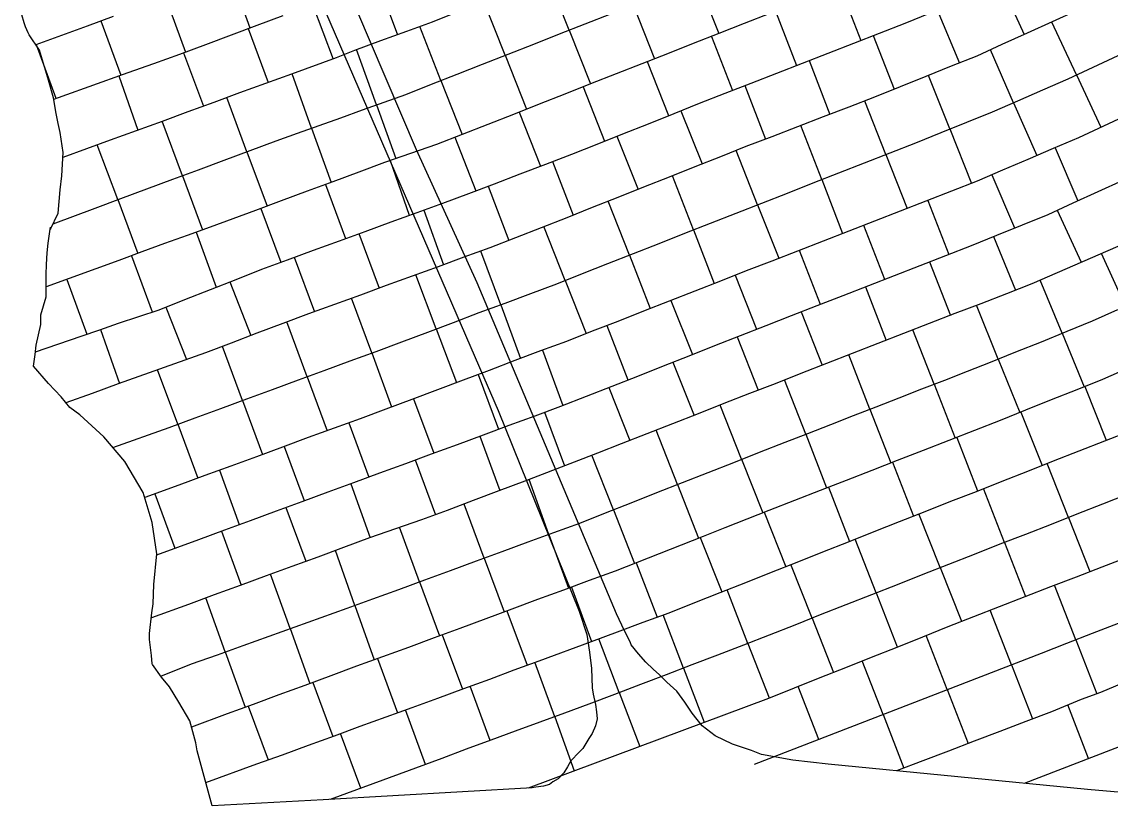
# Model space of a CAD drawing. Extents: x 720124 to 720679, y 1579628 to 1580856.
# Drawn here: x 720547.8 to 720626.9, y 1579630.6 to 1579687.8 of the extents above; entities that cross this region are included whole.
import ezdxf

# ---------------------------------------------------------------- set-up
doc = ezdxf.new("R2010")
doc.units = 0
doc.layers.add('10016_0502_PANTES', color=7, linetype='Continuous')
doc.layers.add('AGROCAD PLL', color=7, linetype='Continuous')
doc.layers.add('GT01-0010016-0502', color=30, linetype='Continuous', lineweight=25)

msp = doc.modelspace()

# ---------------------------------------------------------------- linework, layer by layer
at = {"layer": '10016_0502_PANTES'}
for points in [[(720642.338, 1579630.602), (720625.181, 1579632.115), (720606.347, 1579633.949), (720603.782, 1579634.239), (720601.512, 1579634.646), (720600.785, 1579634.944), (720599.396, 1579635.407), (720598.139, 1579636.002), (720597.213, 1579636.73), (720596.485, 1579637.656), (720595.956, 1579638.45), (720595.361, 1579639.243), (720594.633, 1579639.905), (720594.104, 1579640.434), (720593.641, 1579640.831), (720593.112, 1579641.36), (720592.583, 1579641.955), (720592.053, 1579642.617), (720591.993, 1579642.745), (720591.384, 1579644.039), (720590.995, 1579644.866), (720580.867, 1579668.892), (720576.461, 1579678.55), (720573.133, 1579686.355), (720567.246, 1579700.159)], [(720565.8, 1579697.986), (720581.046, 1579662.75), (720582.4, 1579659.62), (720588.272, 1579645.055), (720588.827, 1579643.348), (720589.026, 1579642.078), (720589.185, 1579640.887), (720589.224, 1579639.498), (720589.304, 1579639.022), (720589.462, 1579638.268), (720589.542, 1579637.752), (720589.581, 1579637.236), (720589.462, 1579636.72), (720589.224, 1579636.165), (720588.986, 1579635.807), (720588.55, 1579635.093), (720588.272, 1579634.815), (720587.676, 1579634.18), (720587.438, 1579633.744), (720587.16, 1579633.307), (720586.764, 1579632.87), (720586.367, 1579632.672), (720586.129, 1579632.474), (720585.692, 1579632.355), (720585.142, 1579632.276), (720584.859, 1579632.235), (720569.694, 1579631.357), (720561.643, 1579630.921), (720560.701, 1579634.372), (720560.556, 1579634.904), (720560.451, 1579635.486), (720560.016, 1579637.08), (720559.212, 1579638.459), (720558.54, 1579639.55), (720557.954, 1579640.266), (720557.314, 1579641.192), (720557.283, 1579641.223), (720557.232, 1579641.829), (720557.101, 1579643.009), (720557.101, 1579643.44), (720557.274, 1579644.927), (720557.352, 1579645.596), (720557.408, 1579646.986), (720557.618, 1579649.226), (720557.295, 1579651.485), (720556.638, 1579653.673), (720555.311, 1579655.919), (720553.781, 1579657.704), (720552.027, 1579659.312), (720551.315, 1579659.846), (720550.692, 1579660.607), (720549.771, 1579661.586), (720548.667, 1579662.84), (720548.794, 1579663.678), (720548.874, 1579664.36), (720549.217, 1579665.869), (720549.217, 1579666.565), (720549.587, 1579667.888), (720549.587, 1579669.488), (720549.631, 1579670.23), (720549.675, 1579671.08), (720549.752, 1579671.766), (720549.897, 1579672.785), (720549.916, 1579672.932), (720549.9, 1579672.789), (720550.476, 1579673.941), (720550.618, 1579675.645), (720550.732, 1579676.671), (720550.831, 1579678.361), (720550.608, 1579679.811), (720550.476, 1579680.472), (720550.331, 1579681.199), (720550.133, 1579682.316), (720549.772, 1579683.618), (720549.11, 1579685.793), (720548.356, 1579686.889), (720548.288, 1579687.052), (720548.092, 1579687.477), (720548.005, 1579687.76), (720547.826, 1579688.356)]]:
    msp.add_lwpolyline(points, dxfattribs=at)
at = {"layer": 'AGROCAD PLL', "color": 3, "true_color": 0x00ff00}
for points in [[(720562.966, 1579691.336), (720564.387, 1579687.403)], [(720587.553, 1579687.241), (720586.006, 1579691.156)], [(720573.606, 1579690.875), (720575.096, 1579686.907)], [(720596.86, 1579690.899), (720598.406, 1579686.991)], [(720596.86, 1579690.899), (720598.406, 1579686.991)], [(720607.184, 1579690.432), (720608.72, 1579686.489)], [(720618.849, 1579690.691), (720620.583, 1579686.918)], [(720558.268, 1579689.623), (720559.706, 1579685.645)], [(720568.929, 1579689.108), (720570.419, 1579685.139)], [(720582.9, 1579685.413), (720581.357, 1579689.314)], [(720592.207, 1579689.07), (720593.752, 1579685.162)], [(720592.207, 1579689.07), (720593.752, 1579685.162)], [(720602.529, 1579688.607), (720604.059, 1579684.678)], [(720614.259, 1579688.709), (720615.872, 1579684.851)], [(720553.573, 1579687.905), (720555.018, 1579683.97)], [(720564.248, 1579687.35), (720565.719, 1579683.432)], [(720578.248, 1579683.58), (720576.721, 1579687.5)], [(720587.553, 1579687.241), (720589.099, 1579683.333)], [(720587.553, 1579687.241), (720589.099, 1579683.333)], [(720624.371, 1579683.999), (720622.589, 1579687.827)], [(720624.371, 1579683.999), (720622.589, 1579687.827)], [(720597.874, 1579686.783), (720599.399, 1579682.866)], [(720609.622, 1579686.84), (720611.138, 1579682.946)], [(720619.803, 1579681.968), (720618.12, 1579685.805)], [(720582.9, 1579685.413), (720584.449, 1579681.494)], [(720582.9, 1579685.413), (720584.449, 1579681.494)], [(720593.221, 1579684.952), (720594.769, 1579681.037)], [(720604.961, 1579685.029), (720606.482, 1579681.125)], [(720568.863, 1579680.13), (720567.442, 1579684.065)], [(720624.371, 1579683.999), (720626.146, 1579680.189)], [(720624.371, 1579683.999), (720626.146, 1579680.189)], [(720554.858, 1579683.913), (720556.256, 1579679.98)], [(720578.248, 1579683.58), (720579.775, 1579679.657)], [(720578.248, 1579683.58), (720579.775, 1579679.657)], [(720600.302, 1579683.216), (720601.808, 1579679.327)], [(720615.181, 1579680.063), (720613.642, 1579683.953)], [(720588.568, 1579683.123), (720590.127, 1579679.181)], [(720564.166, 1579678.416), (720562.717, 1579682.338)], [(720573.569, 1579681.818), (720574.979, 1579677.913)], [(720573.569, 1579681.818), (720574.979, 1579677.913)], [(720610.536, 1579678.211), (720609, 1579682.095)], [(720619.803, 1579681.968), (720621.488, 1579678.127)], [(720619.803, 1579681.968), (720621.488, 1579678.127)], [(720583.918, 1579681.284), (720585.468, 1579677.364)], [(720595.647, 1579681.39), (720597.2, 1579677.522)], [(720559.479, 1579676.674), (720558.022, 1579680.619)], [(720559.479, 1579676.674), (720558.022, 1579680.619)], [(720568.863, 1579680.13), (720570.287, 1579676.186)], [(720568.863, 1579680.13), (720570.287, 1579676.186)], [(720605.879, 1579676.391), (720604.363, 1579680.306)], [(720615.181, 1579680.063), (720616.743, 1579676.111)], [(720615.181, 1579680.063), (720616.743, 1579676.111)], [(720579.263, 1579679.459), (720580.77, 1579675.568)], [(720591.004, 1579679.533), (720592.551, 1579675.68)], [(720554.792, 1579674.933), (720553.301, 1579678.907)], [(720601.224, 1579674.566), (720599.668, 1579678.501)], [(720622.813, 1579678.698), (720624.466, 1579674.855)], [(720564.166, 1579678.416), (720565.628, 1579674.458)], [(720564.166, 1579678.416), (720565.628, 1579674.458)], [(720574.559, 1579677.767), (720575.94, 1579673.794)], [(720586.353, 1579677.701), (720587.837, 1579673.807)], [(720610.536, 1579678.211), (720612.083, 1579674.299)], [(720610.536, 1579678.211), (720612.083, 1579674.299)], [(720559.479, 1579676.674), (720560.932, 1579672.741)], [(720559.479, 1579676.674), (720560.932, 1579672.741)], [(720596.572, 1579672.734), (720595.04, 1579676.667)], [(720605.879, 1579676.391), (720607.395, 1579672.478)], [(720605.879, 1579676.391), (720607.395, 1579672.478)], [(720618.218, 1579676.727), (720619.875, 1579672.876)], [(720569.87, 1579676.032), (720571.321, 1579672.104)], [(720581.682, 1579675.916), (720583.183, 1579671.978)], [(720554.792, 1579674.933), (720556.256, 1579671.034)], [(720554.792, 1579674.933), (720556.256, 1579671.034)], [(720591.92, 1579670.9), (720590.394, 1579674.818)], [(720601.224, 1579674.566), (720602.762, 1579670.677)], [(720601.224, 1579674.566), (720602.762, 1579670.677)], [(720613.573, 1579674.88), (720615.099, 1579670.961)], [(720565.182, 1579674.293), (720566.625, 1579670.386)], [(720576.993, 1579674.179), (720578.438, 1579670.204)], [(720622.978, 1579674.173), (720624.719, 1579670.384)], [(720587.267, 1579669.07), (720585.725, 1579672.972)], [(720608.912, 1579673.069), (720610.438, 1579669.15)], [(720572.297, 1579672.463), (720573.752, 1579668.503)], [(720596.572, 1579672.734), (720598.086, 1579668.846)], [(720596.572, 1579672.734), (720598.086, 1579668.846)], [(720618.358, 1579672.262), (720619.954, 1579668.367)], [(720567.601, 1579670.746), (720569.061, 1579666.796)], [(720582.59, 1579667.304), (720581.152, 1579671.196)], [(720591.92, 1579670.9), (720593.431, 1579667.022)], [(720591.92, 1579670.9), (720593.431, 1579667.022)], [(720604.253, 1579671.254), (720605.778, 1579667.338)], [(720627.916, 1579667.21), (720626.187, 1579671.024)], [(720613.71, 1579670.42), (720615.225, 1579666.53)], [(720551.092, 1579669.146), (720552.545, 1579665.157)], [(720562.929, 1579668.966), (720564.448, 1579665.067)], [(720577.906, 1579665.554), (720576.434, 1579669.476)], [(720587.267, 1579669.07), (720588.795, 1579665.207)], [(720587.267, 1579669.07), (720588.795, 1579665.207)], [(720599.594, 1579669.439), (720601.14, 1579665.529)], [(720623.326, 1579665.23), (720621.745, 1579669.09)], [(720609.049, 1579668.609), (720610.565, 1579664.718)], [(720573.223, 1579663.802), (720571.757, 1579667.771)], [(720594.94, 1579667.61), (720596.491, 1579663.69)], [(720582.59, 1579667.304), (720584.032, 1579663.401)], [(720582.59, 1579667.304), (720584.032, 1579663.401)], [(720604.389, 1579666.798), (720605.905, 1579662.904)], [(720618.692, 1579663.354), (720617.114, 1579667.262)], [(720577.906, 1579665.554), (720579.371, 1579661.651)], [(720577.906, 1579665.554), (720579.371, 1579661.651)], [(720590.284, 1579665.789), (720591.819, 1579661.847)], [(720614.035, 1579661.532), (720612.501, 1579665.469)], [(720623.326, 1579665.23), (720624.919, 1579661.342)], [(720623.326, 1579665.23), (720624.919, 1579661.342)], [(720563.837, 1579660.353), (720562.387, 1579664.278)], [(720599.734, 1579664.973), (720601.269, 1579661.092)], [(720573.223, 1579663.802), (720574.67, 1579659.886)], [(720573.223, 1579663.802), (720574.67, 1579659.886)], [(720609.377, 1579659.717), (720607.841, 1579663.658)], [(720595.084, 1579663.134), (720596.613, 1579659.268)], [(720618.692, 1579663.354), (720620.255, 1579659.48)], [(720618.692, 1579663.354), (720620.255, 1579659.48)], [(720559.145, 1579658.624), (720557.685, 1579662.577)], [(720568.532, 1579662.073), (720569.981, 1579658.149)], [(720568.532, 1579662.073), (720569.981, 1579658.149)], [(720580.936, 1579662.239), (720582.428, 1579658.262)], [(720604.718, 1579657.901), (720603.183, 1579661.84)], [(720614.035, 1579661.532), (720615.559, 1579657.623)], [(720614.035, 1579661.532), (720615.559, 1579657.623)], [(720624.977, 1579661.365), (720626.521, 1579657.461)], [(720563.837, 1579660.353), (720565.287, 1579656.428)], [(720563.837, 1579660.353), (720565.287, 1579656.428)], [(720576.255, 1579660.481), (720577.737, 1579656.533)], [(720585.771, 1579659.493), (720587.21, 1579655.597)], [(720600.061, 1579656.08), (720598.506, 1579660.014)], [(720609.377, 1579659.717), (720610.898, 1579655.812)], [(720609.377, 1579659.717), (720610.898, 1579655.812)], [(720620.334, 1579659.511), (720621.888, 1579655.64)], [(720571.572, 1579658.73), (720573.017, 1579654.795)], [(720559.145, 1579658.624), (720560.591, 1579654.709)], [(720559.145, 1579658.624), (720560.591, 1579654.709)], [(720595.411, 1579654.243), (720593.87, 1579658.199)], [(720604.718, 1579657.901), (720606.238, 1579654)], [(720604.718, 1579657.901), (720606.238, 1579654)], [(720581.079, 1579657.764), (720582.532, 1579653.811)], [(720615.685, 1579657.672), (720617.198, 1579653.786)], [(720566.876, 1579657.012), (720568.329, 1579653.079)], [(720576.387, 1579656.037), (720577.849, 1579652.059)], [(720600.061, 1579656.08), (720601.599, 1579652.191)], [(720600.061, 1579656.08), (720601.599, 1579652.191)], [(720611.024, 1579655.861), (720612.544, 1579651.957)], [(720623.793, 1579651.858), (720622.242, 1579655.78)], [(720623.793, 1579651.858), (720622.242, 1579655.78)], [(720562.182, 1579655.289), (720563.61, 1579651.34)], [(720571.695, 1579654.31), (720573.12, 1579650.389)], [(720586.087, 1579650.63), (720584.642, 1579654.606)], [(720595.411, 1579654.243), (720596.929, 1579650.346)], [(720595.411, 1579654.243), (720596.929, 1579650.346)], [(720606.364, 1579654.049), (720607.887, 1579650.116)], [(720619.137, 1579650.037), (720617.613, 1579653.95)], [(720619.137, 1579650.037), (720617.613, 1579653.95)], [(720557.488, 1579653.568), (720558.936, 1579649.619)], [(720567, 1579652.589), (720568.447, 1579648.674)], [(720581.393, 1579648.908), (720579.942, 1579652.835)], [(720590.758, 1579652.413), (720592.298, 1579648.519)], [(720590.758, 1579652.413), (720592.298, 1579648.519)], [(720601.705, 1579652.233), (720603.267, 1579648.284)], [(720614.481, 1579648.213), (720612.939, 1579652.113)], [(720614.481, 1579648.213), (720612.939, 1579652.113)], [(720623.793, 1579651.858), (720625.346, 1579647.93)], [(720562.309, 1579650.86), (720563.753, 1579646.951)], [(720576.698, 1579647.19), (720575.245, 1579651.143)], [(720586.087, 1579650.63), (720587.508, 1579646.722)], [(720586.087, 1579650.63), (720587.508, 1579646.722)], [(720597.055, 1579650.396), (720598.626, 1579646.449)], [(720609.828, 1579646.382), (720608.309, 1579650.285)], [(720609.828, 1579646.382), (720608.309, 1579650.285)], [(720619.137, 1579650.037), (720620.662, 1579646.121)], [(720572.001, 1579645.476), (720570.585, 1579649.457)], [(720581.393, 1579648.908), (720582.838, 1579644.998)], [(720581.393, 1579648.908), (720582.838, 1579644.998)], [(720592.404, 1579648.56), (720593.945, 1579644.621)], [(720605.179, 1579644.542), (720603.641, 1579648.432)], [(720605.179, 1579644.542), (720603.641, 1579648.432)], [(720567.294, 1579643.789), (720565.869, 1579647.73)], [(720614.481, 1579648.213), (720616.021, 1579644.318)], [(720576.698, 1579647.19), (720578.142, 1579643.259)], [(720576.698, 1579647.19), (720578.142, 1579643.259)], [(720624.313, 1579642.981), (720622.771, 1579646.94)], [(720587.724, 1579646.802), (720589.182, 1579642.854)], [(720587.724, 1579646.802), (720589.182, 1579642.854)], [(720600.527, 1579642.711), (720599.012, 1579646.602)], [(720600.527, 1579642.711), (720599.012, 1579646.602)], [(720609.828, 1579646.382), (720611.359, 1579642.453)], [(720609.828, 1579646.382), (720611.359, 1579642.453)], [(720562.588, 1579642.099), (720561.174, 1579646.011)], [(720572.001, 1579645.476), (720573.406, 1579641.524)], [(720572.001, 1579645.476), (720573.406, 1579641.524)], [(720583.033, 1579645.071), (720584.51, 1579641.137)], [(720605.179, 1579644.542), (720606.734, 1579640.609)], [(720567.294, 1579643.789), (720568.735, 1579639.802)], [(720567.294, 1579643.789), (720568.735, 1579639.802)], [(720578.344, 1579643.334), (720579.799, 1579639.397)], [(720591.185, 1579639.143), (720589.698, 1579643.043)], [(720591.185, 1579639.143), (720589.698, 1579643.043)], [(720614.992, 1579639.361), (720613.464, 1579643.298)], [(720624.313, 1579642.981), (720625.841, 1579639.058)], [(720624.313, 1579642.981), (720625.841, 1579639.058)], [(720600.527, 1579642.711), (720602.068, 1579638.753)], [(720600.527, 1579642.711), (720602.068, 1579638.753)], [(720573.65, 1579641.614), (720575.103, 1579637.679)], [(720586.503, 1579637.39), (720585.07, 1579641.346)], [(720586.503, 1579637.39), (720585.07, 1579641.346)], [(720610.33, 1579637.552), (720608.82, 1579641.444)], [(720595.856, 1579640.927), (720597.357, 1579636.991)], [(720619.653, 1579641.169), (720621.181, 1579637.23)], [(720619.653, 1579641.169), (720621.181, 1579637.23)], [(720568.958, 1579639.885), (720570.408, 1579635.961)], [(720581.811, 1579635.661), (720580.36, 1579639.601)], [(720581.811, 1579635.661), (720580.36, 1579639.601)], [(720591.185, 1579639.143), (720592.674, 1579635.239)], [(720614.992, 1579639.361), (720616.51, 1579635.448)], [(720614.992, 1579639.361), (720616.51, 1579635.448)], [(720564.266, 1579638.156), (720565.7, 1579634.255)], [(720625.254, 1579634.362), (720623.754, 1579638.249)], [(720577.12, 1579633.93), (720575.664, 1579637.885)], [(720577.12, 1579633.93), (720575.664, 1579637.885)], [(720586.503, 1579637.39), (720587.924, 1579633.462)], [(720610.33, 1579637.552), (720611.837, 1579633.667)], [(720610.33, 1579637.552), (720611.837, 1579633.667)], [(720572.428, 1579632.203), (720570.968, 1579636.168)], [(720572.428, 1579632.203), (720570.968, 1579636.168)]]:
    msp.add_lwpolyline(points, dxfattribs=at)
at = {"layer": 'AGROCAD PLL', "color": 5, "true_color": 0x0000ff}
for points in [[(720548.877, 1579686.187), (720550.308, 1579682.295)], [(720559.567, 1579685.593), (720561.022, 1579681.718)], [(720558.276, 1579667.135), (720559.784, 1579663.322)], [(720553.549, 1579665.51), (720554.915, 1579661.595)], [(720590.431, 1579661.305), (720591.957, 1579657.447)], [(720595.856, 1579640.927), (720594.385, 1579644.783)], [(720595.856, 1579640.927), (720594.385, 1579644.783)], [(720605.669, 1579635.744), (720604.177, 1579639.589)]]:
    msp.add_lwpolyline(points, dxfattribs=at)
at = {"layer": 'AGROCAD PLL', "color": 1, "true_color": 0xff0000}
for points in [[(720573.569, 1579681.818), (720572.123, 1579685.823)], [(720560.485, 1579672.578), (720561.936, 1579668.579)], [(720555.789, 1579670.862), (720557.298, 1579666.779)], [(720568.532, 1579662.073), (720567.059, 1579666.06)], [(720585.617, 1579663.995), (720587.098, 1579659.987)], [(720590.758, 1579652.413), (720589.194, 1579656.369)], [(720619.653, 1579641.169), (720618.115, 1579645.134)], [(720562.588, 1579642.099), (720564.043, 1579638.074)], [(720562.588, 1579642.099), (720564.043, 1579638.074)]]:
    msp.add_lwpolyline(points, dxfattribs=at)
at = {"layer": 'GT01-0010016-0502'}
for points in [[(720548.819, 1579663.888), (720552.133, 1579665.013), (720553.489, 1579665.489), (720554.856, 1579665.966), (720557.793, 1579666.944), (720559.654, 1579667.68), (720561.515, 1579668.415), (720563.376, 1579669.14), (720565.236, 1579669.876), (720567.119, 1579670.567), (720568.991, 1579671.259), (720570.873, 1579671.94), (720572.756, 1579672.631), (720574.628, 1579673.312), (720576.511, 1579674.003), (720578.383, 1579674.684), (720580.265, 1579675.375), (720582.137, 1579676.089), (720583.998, 1579676.803), (720585.869, 1579677.516), (720587.741, 1579678.23), (720589.591, 1579678.966), (720591.452, 1579679.713), (720593.312, 1579680.448), (720595.162, 1579681.195), (720597.023, 1579681.942), (720598.883, 1579682.667), (720600.755, 1579683.391), (720602.616, 1579684.116), (720604.476, 1579684.841), (720606.337, 1579685.565), (720608.209, 1579686.29), (720610.07, 1579687.015), (720611.93, 1579687.739), (720613.78, 1579688.508)], [(720554.454, 1579688.229), (720552.572, 1579687.538), (720550.7, 1579686.857), (720548.85, 1579686.177)], [(720602.124, 1579688.45), (720600.264, 1579687.714), (720598.403, 1579686.989), (720596.542, 1579686.265), (720594.681, 1579685.529), (720592.821, 1579684.793), (720590.96, 1579684.069), (720589.099, 1579683.333), (720587.239, 1579682.597), (720585.378, 1579681.861), (720583.517, 1579681.126), (720581.656, 1579680.401), (720579.796, 1579679.665), (720577.924, 1579678.941), (720576.041, 1579678.282), (720574.148, 1579677.624), (720572.276, 1579676.921), (720570.404, 1579676.229), (720568.532, 1579675.538), (720566.65, 1579674.835), (720564.778, 1579674.143), (720563.132, 1579673.542), (720561.486, 1579672.941), (720559.829, 1579672.34), (720558.183, 1579671.739), (720556.537, 1579671.138), (720554.88, 1579670.526), (720549.587, 1579668.598)], [(720550.108, 1579673.184), (720553.152, 1579674.318), (720555.024, 1579675.02), (720556.896, 1579675.712), (720558.779, 1579676.415), (720560.65, 1579677.106), (720562.522, 1579677.809), (720564.394, 1579678.5), (720566.277, 1579679.203), (720567.837, 1579679.759), (720569.407, 1579680.326), (720570.978, 1579680.882), (720572.549, 1579681.45), (720574.12, 1579682.017), (720575.691, 1579682.573), (720577.551, 1579683.309), (720579.412, 1579684.033), (720581.273, 1579684.769), (720583.133, 1579685.505), (720584.994, 1579686.229), (720586.855, 1579686.965), (720588.715, 1579687.701), (720590.576, 1579688.426)], [(720550.147, 1579682.237), (720553.654, 1579683.486), (720555.537, 1579684.155), (720557.42, 1579684.825), (720559.303, 1579685.494), (720561.175, 1579686.197), (720563.046, 1579686.899), (720564.918, 1579687.602), (720566.79, 1579688.305)], [(720579.48, 1579688.56), (720577.619, 1579687.825), (720575.737, 1579687.144), (720573.865, 1579686.452), (720571.982, 1579685.772), (720570.638, 1579685.218), (720567.399, 1579684.049), (720565.517, 1579683.358), (720563.634, 1579682.677), (720561.762, 1579681.985), (720559.879, 1579681.305), (720558.008, 1579680.613), (720556.125, 1579679.933), (720554.242, 1579679.252), (720550.81, 1579677.993)], [(720624.42, 1579688.668), (720622.604, 1579687.833), (720620.787, 1579687.009), (720618.959, 1579686.186), (720617.143, 1579685.362), (720615.282, 1579684.615), (720613.432, 1579683.868), (720611.572, 1579683.121), (720609.722, 1579682.375), (720607.85, 1579681.65), (720605.989, 1579680.936), (720604.118, 1579680.212), (720602.257, 1579679.498), (720600.385, 1579678.784), (720598.525, 1579678.048), (720596.675, 1579677.313), (720594.814, 1579676.577), (720592.954, 1579675.841), (720591.093, 1579675.095), (720589.232, 1579674.359), (720587.372, 1579673.623), (720585.511, 1579672.887), (720583.65, 1579672.163), (720581.789, 1579671.427), (720579.907, 1579670.746), (720578.035, 1579670.055), (720576.152, 1579669.374), (720574.269, 1579668.694), (720572.398, 1579668.002), (720570.515, 1579667.321), (720568.632, 1579666.641), (720566.76, 1579665.949), (720564.889, 1579665.236), (720563.028, 1579664.522), (720561.156, 1579663.808), (720554.819, 1579661.561), (720552.936, 1579660.87), (720551.032, 1579660.189)], [(720554.438, 1579656.937), (720558.527, 1579658.396), (720560.399, 1579659.087), (720562.282, 1579659.779), (720564.153, 1579660.47), (720566.025, 1579661.151), (720567.908, 1579661.843), (720569.78, 1579662.534), (720571.663, 1579663.226), (720573.534, 1579663.917), (720575.406, 1579664.62), (720577.289, 1579665.323), (720579.16, 1579666.025), (720581.032, 1579666.728), (720582.904, 1579667.42), (720584.776, 1579668.122), (720586.648, 1579668.825), (720588.508, 1579669.561), (720590.369, 1579670.296), (720592.23, 1579671.021), (720594.09, 1579671.757), (720595.951, 1579672.492), (720597.812, 1579673.217), (720599.672, 1579673.953), (720601.533, 1579674.689), (720603.394, 1579675.413), (720605.255, 1579676.149), (720607.126, 1579676.874), (720608.987, 1579677.598), (720610.848, 1579678.334), (720612.708, 1579679.07), (720614.558, 1579679.817), (720616.419, 1579680.552), (720618.279, 1579681.299), (720620.107, 1579682.101), (720621.935, 1579682.914), (720623.762, 1579683.716), (720625.579, 1579684.562), (720627.395, 1579685.397)], [(720628.146, 1579681.109), (720626.329, 1579680.274), (720624.512, 1579679.428), (720622.674, 1579678.637), (720620.835, 1579677.847), (720619.007, 1579677.067), (720617.169, 1579676.276), (720615.297, 1579675.551), (720613.436, 1579674.827), (720611.576, 1579674.102), (720609.704, 1579673.377), (720607.843, 1579672.652), (720605.982, 1579671.928), (720604.122, 1579671.203), (720602.25, 1579670.478), (720600.389, 1579669.754), (720598.529, 1579669.018), (720596.668, 1579668.293), (720594.807, 1579667.558), (720592.946, 1579666.833), (720591.075, 1579666.097), (720589.214, 1579665.372), (720587.354, 1579664.637), (720585.482, 1579663.945), (720583.61, 1579663.242), (720581.738, 1579662.54), (720579.866, 1579661.837), (720577.995, 1579661.135), (720576.123, 1579660.432), (720574.251, 1579659.729), (720572.379, 1579659.027), (720570.497, 1579658.335), (720568.614, 1579657.654), (720566.742, 1579656.963), (720564.86, 1579656.271), (720562.988, 1579655.58), (720561.105, 1579654.899), (720559.233, 1579654.208), (720556.759, 1579653.3)], [(720557.616, 1579649.136), (720560.682, 1579650.258), (720562.554, 1579650.95), (720564.425, 1579651.641), (720566.308, 1579652.333), (720568.18, 1579653.025), (720570.063, 1579653.716), (720571.935, 1579654.397), (720573.817, 1579655.089), (720575.689, 1579655.78), (720577.572, 1579656.472), (720579.444, 1579657.163), (720581.326, 1579657.855), (720583.198, 1579658.547), (720585.081, 1579659.238), (720586.953, 1579659.93), (720588.813, 1579660.665), (720590.674, 1579661.401), (720592.535, 1579662.126), (720594.395, 1579662.862), (720596.256, 1579663.597), (720598.117, 1579664.333), (720599.977, 1579665.069), (720601.838, 1579665.805), (720603.699, 1579666.529), (720605.56, 1579667.254), (720607.431, 1579667.979), (720609.292, 1579668.703), (720611.153, 1579669.428), (720613.024, 1579670.153), (720614.885, 1579670.877), (720616.746, 1579671.602), (720618.595, 1579672.36), (720620.445, 1579673.107), (720622.306, 1579673.864), (720624.122, 1579674.699), (720625.939, 1579675.523), (720627.756, 1579676.358)], [(720628.474, 1579672.015), (720626.646, 1579671.224), (720624.808, 1579670.422), (720622.98, 1579669.621), (720621.141, 1579668.83), (720619.28, 1579668.105), (720617.42, 1579667.38), (720615.548, 1579666.656), (720613.687, 1579665.931), (720611.827, 1579665.206), (720609.955, 1579664.482), (720608.094, 1579663.757), (720606.234, 1579663.032), (720604.373, 1579662.308), (720602.501, 1579661.572), (720600.641, 1579660.847), (720598.78, 1579660.122), (720596.919, 1579659.387), (720595.058, 1579658.662), (720593.198, 1579657.937), (720591.337, 1579657.202), (720589.616, 1579656.534), (720587.906, 1579655.866), (720584.324, 1579654.484), (720582.452, 1579653.781), (720580.58, 1579653.079), (720578.709, 1579652.365), (720576.826, 1579651.695), (720574.943, 1579651.037), (720573.06, 1579650.367), (720571.177, 1579649.676), (720569.306, 1579648.984), (720567.423, 1579648.304), (720565.551, 1579647.612), (720563.668, 1579646.92), (720561.796, 1579646.24), (720559.914, 1579645.548), (720557.235, 1579644.562)], [(720557.915, 1579640.323), (720560.135, 1579641.223), (720562.018, 1579641.893), (720563.901, 1579642.573), (720565.784, 1579643.243), (720567.666, 1579643.923), (720569.549, 1579644.593), (720571.432, 1579645.273), (720573.315, 1579645.943), (720575.187, 1579646.634), (720577.069, 1579647.326), (720578.941, 1579648.007), (720580.824, 1579648.698), (720582.696, 1579649.39), (720584.579, 1579650.081), (720586.45, 1579650.762), (720588.333, 1579651.454), (720590.194, 1579652.189), (720592.054, 1579652.925), (720593.915, 1579653.661), (720595.776, 1579654.385), (720597.637, 1579655.121), (720599.497, 1579655.857), (720601.358, 1579656.593), (720603.219, 1579657.317), (720604.875, 1579657.963), (720606.532, 1579658.608), (720608.188, 1579659.254), (720609.844, 1579659.899), (720611.501, 1579660.544), (720613.157, 1579661.19), (720614.814, 1579661.835), (720616.47, 1579662.481), (720618.126, 1579663.126), (720619.976, 1579663.873), (720621.837, 1579664.619), (720623.686, 1579665.377), (720625.536, 1579666.124), (720627.364, 1579666.959)], [(720628.081, 1579662.682), (720626.254, 1579661.869), (720624.393, 1579661.134), (720622.532, 1579660.387), (720620.682, 1579659.651), (720618.822, 1579658.905), (720616.961, 1579658.169), (720615.1, 1579657.444), (720613.24, 1579656.719), (720611.368, 1579655.995), (720609.507, 1579655.27), (720607.647, 1579654.545), (720605.775, 1579653.821), (720603.914, 1579653.096), (720602.053, 1579652.371), (720600.451, 1579651.737), (720598.859, 1579651.115), (720597.267, 1579650.481), (720595.676, 1579649.847), (720594.073, 1579649.224), (720592.481, 1579648.591), (720590.889, 1579647.968), (720589.007, 1579647.276), (720587.135, 1579646.585), (720585.263, 1579645.893), (720583.38, 1579645.201), (720581.509, 1579644.499), (720579.626, 1579643.807), (720577.754, 1579643.116), (720575.882, 1579642.424), (720573.999, 1579641.743), (720572.128, 1579641.052), (720570.245, 1579640.36), (720568.373, 1579639.669), (720566.49, 1579638.977), (720564.619, 1579638.286), (720562.736, 1579637.594), (720560.143, 1579636.641)], [(720561.182, 1579632.622), (720564.873, 1579633.961), (720566.755, 1579634.63), (720568.638, 1579635.322), (720570.521, 1579636.002), (720572.393, 1579636.694), (720574.275, 1579637.375), (720576.158, 1579638.066), (720578.03, 1579638.747), (720579.913, 1579639.438), (720581.785, 1579640.119), (720583.57, 1579640.787), (720585.367, 1579641.456), (720589.175, 1579642.851), (720591.058, 1579643.543), (720592.93, 1579644.245), (720594.801, 1579644.937), (720596.662, 1579645.673), (720598.523, 1579646.408), (720600.383, 1579647.144), (720602.244, 1579647.88), (720604.105, 1579648.616), (720605.955, 1579649.351), (720607.815, 1579650.087), (720609.676, 1579650.834), (720611.537, 1579651.558), (720613.397, 1579652.294), (720615.258, 1579653.03), (720617.119, 1579653.754), (720618.979, 1579654.49), (720620.84, 1579655.226), (720622.701, 1579655.962), (720624.562, 1579656.697), (720626.422, 1579657.422), (720628.283, 1579658.158)], [(720628.108, 1579653.552), (720626.247, 1579652.817), (720624.386, 1579652.092), (720622.526, 1579651.356), (720620.665, 1579650.632), (720618.804, 1579649.907), (720616.943, 1579649.171), (720615.072, 1579648.447), (720613.211, 1579647.711), (720611.35, 1579646.975), (720609.49, 1579646.25), (720607.64, 1579645.515), (720605.779, 1579644.779), (720603.918, 1579644.043), (720602.058, 1579643.308), (720600.197, 1579642.583), (720598.325, 1579641.869), (720596.454, 1579641.155), (720594.582, 1579640.442), (720592.721, 1579639.728), (720590.849, 1579639.015), (720588.978, 1579638.301), (720587.203, 1579637.643), (720585.417, 1579636.997), (720583.642, 1579636.339), (720581.867, 1579635.682), (720580.081, 1579635.024), (720578.306, 1579634.367), (720570.205, 1579631.385)], [(720584.605, 1579632.221), (720602.055, 1579638.748), (720603.915, 1579639.484), (720605.776, 1579640.231), (720607.637, 1579640.966), (720609.486, 1579641.713), (720611.347, 1579642.449), (720613.208, 1579643.195), (720615.058, 1579643.931), (720616.918, 1579644.678), (720618.79, 1579645.392), (720620.651, 1579646.116), (720622.511, 1579646.841), (720624.383, 1579647.555), (720626.244, 1579648.279), (720628.115, 1579649.004)], [(720601.007, 1579633.936), (720621.82, 1579642.01), (720623.681, 1579642.734), (720625.542, 1579643.459), (720627.413, 1579644.184)], [(720627.657, 1579639.792), (720626.119, 1579639.159), (720624.72, 1579638.649), (720622.559, 1579637.755), (720620.687, 1579637.042), (720618.816, 1579636.328), (720616.944, 1579635.614), (720615.083, 1579634.901), (720613.211, 1579634.187), (720611.297, 1579633.462)], [(720620.59, 1579632.562), (720630.676, 1579636.455)]]:
    msp.add_lwpolyline(points, dxfattribs=at)

doc.saveas('drawing.dxf')
